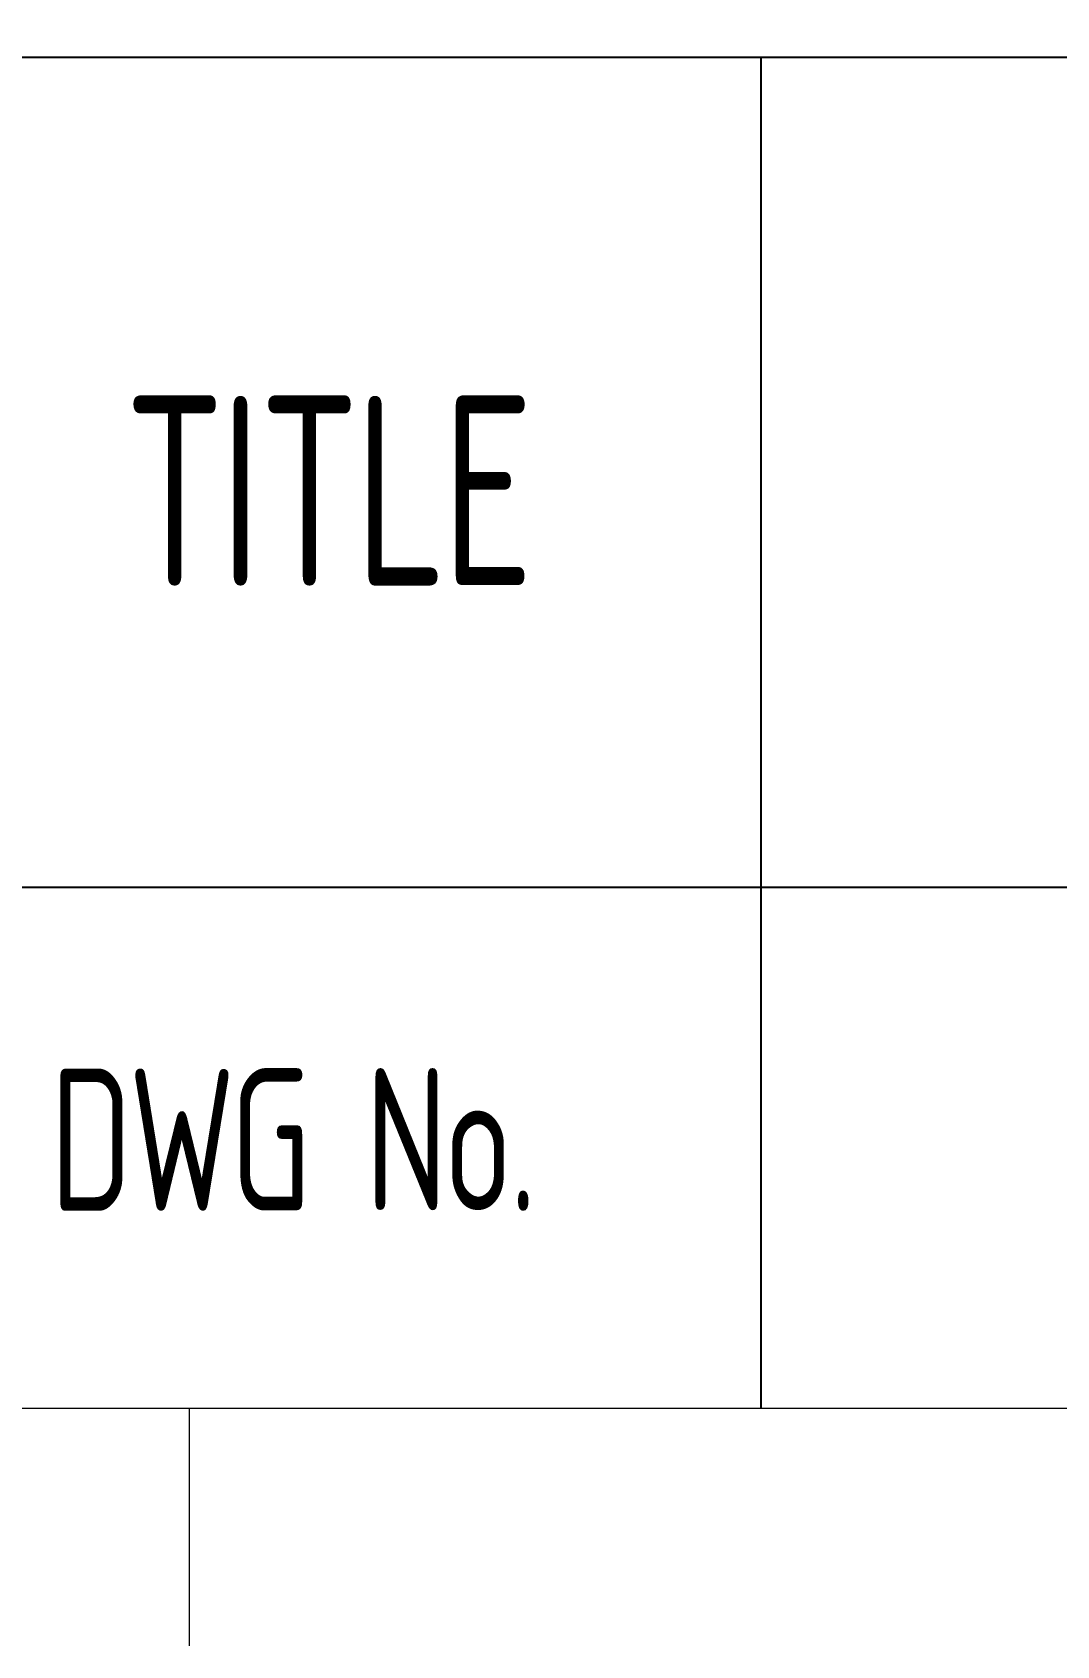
# Model space of a CAD drawing. Extents: x 10 to 206, y -65 to 73.
# Drawn here: x 167.96 to 175.4, y -65.06 to -53.33 of the extents above; entities that cross this region are included whole.
import ezdxf

# ---------------------------------------------------------------- set-up
doc = ezdxf.new("R2010")
doc.units = 0
doc.header["$LTSCALE"] = 0.5
doc.layers.add('FRAME', color=7, linetype='Continuous', lineweight=0)
doc.layers.add('TIT', color=7, linetype='Continuous')
doc.styles.add('high0.5', font='iso.shx', dxfattribs={"bigfont": 'AllInOneBig.shx'})

msp = doc.modelspace()

# ---------------------------------------------------------------- linework, layer by layer
at = {"layer": 'FRAME'}
msp.add_lwpolyline([(203.57251326, -63.33346918), (13.96153154, -63.33346919), (13.96153154, 71.15685637), (203.57251325, 71.15685637)], close=True, dxfattribs=at)
msp.add_lwpolyline([(169.09778979, -65.05720536), (169.09778979, -63.33346918)], dxfattribs=at)
at = {"layer": 'TIT'}
for points in [[(167.39495001, -53.508173), (203.57251326, -53.508173)], [(173.255653, -63.33346918), (173.255653, -53.508173)], [(138.4361823, -59.5412496), (167.39495001, -59.5412496), (203.57251326, -59.5412496)]]:
    msp.add_lwpolyline(points, dxfattribs=at)

# ---------------------------------------------------------------- texts
at = {"layer": 'TIT', "attachment_point": 7, "style": 'high0.5'}
for s, insert, char_height in [('{\\T0.95;\\W0.75;TITLE}', (168.62411339, -57.34996793), 1.3789889388), ('{\\T0.95;\\W0.75;DWG No.}', (168.08407685, -61.89512388), 1.0342417041)]:
    msp.add_mtext(s, dxfattribs=dict(at, insert=insert, char_height=char_height))

doc.saveas('drawing.dxf')
